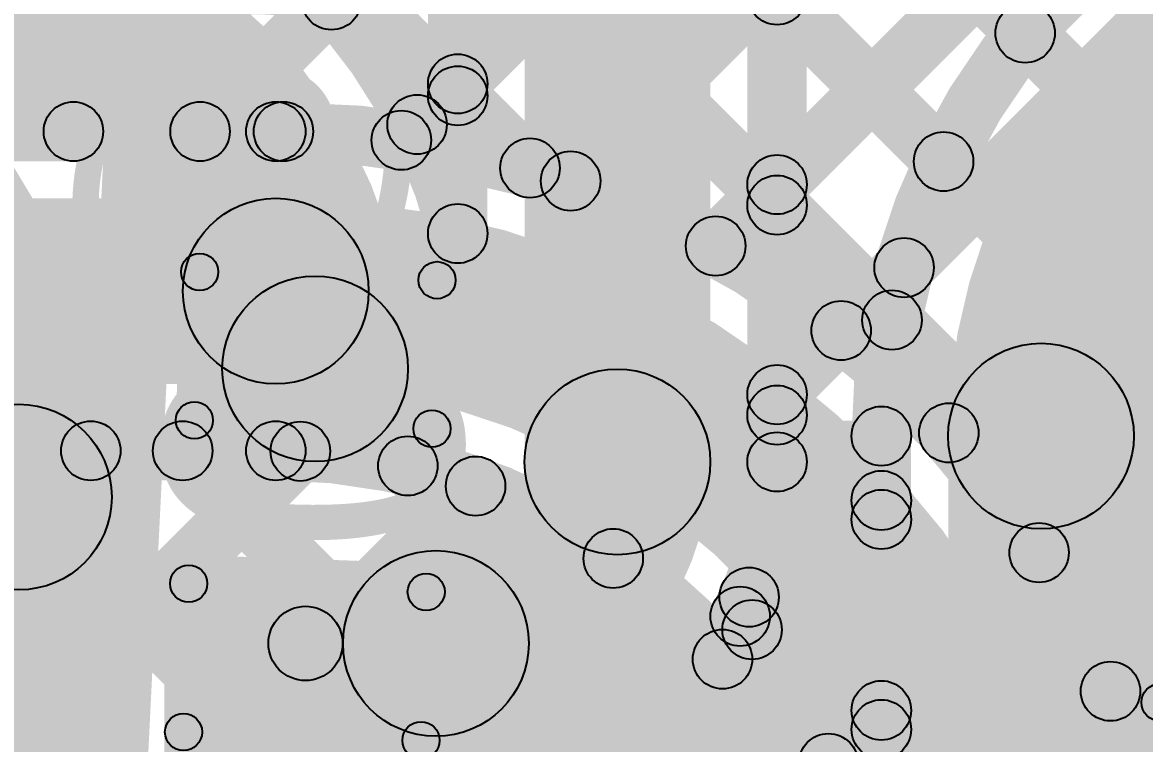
# Model space of a CAD drawing. Header units: millimetres. Extents: x -2.17 to 2.17, y -2.17 to 2.17.
# Drawn here: x -0.9881 to -0.837, y 0.0065 to 0.1036 of the extents above; entities that cross this region are included whole.
import ezdxf

# ---------------------------------------------------------------- set-up
doc = ezdxf.new("R2010")
doc.units = ezdxf.units.MM
doc.header["$MEASUREMENT"] = 0
for name, color, linetype in [('BottomLayer', 5, 'Continuous'), ('BottomOverlay', 54, 'Continuous'), ('Mechanical2', 216, 'Continuous'), ('TopLayer', 1, 'Continuous'), ('TopOverlay', 2, 'Continuous'), ('TopPaste', 8, 'Continuous'), ('TopSolder', 216, 'Continuous')]:
    doc.layers.add(name, color=color, linetype=linetype)

# ---------------------------------------------------------------- blocks, each defined once
blk = doc.blocks.new('WS2812B_M____244')
at = {"layer": 'TopOverlay'}
h = blk.add_hatch(color=2, dxfattribs=at)
edge = h.paths.add_edge_path()
edge.add_arc((-0.07, -0.0700002), 0.0025, 0, 360)
h = blk.add_hatch(color=2, dxfattribs=at)
edge = h.paths.add_edge_path()
edge.add_arc((-0.07, -0.0700002), 0.0025, 0, 360)
blk.add_hatch(color=2, dxfattribs=at).paths.add_polyline_path([(-0.06999999642857653, -0.07250019999999745), (-0.07000000357142347, -0.06750020000000255), (0.07000019642857654, -0.06750000000000254), (0.07000020357142347, -0.07249999999999746)])
blk.add_circle((-0.07, -0.0700002), 0.0025, dxfattribs=at)
blk.add_circle((-0.07, -0.0700002), 0.0025, dxfattribs=at)
blk = doc.blocks.new('C__0402_386')
at = {"layer": 'TopLayer'}
for points in [[(-0.0274999, -0.0124999), (-0.0274999, 0.0125001), (-0.009499899999999999, 0.0125001), (-0.009499900000000002, -0.0124999)], [(0.009499899999999999, -0.0125001), (0.009499900000000002, 0.0124999), (0.0274999, 0.0124999), (0.0274999, -0.0125001)]]:
    blk.add_hatch(color=1, dxfattribs=at).paths.add_polyline_path(points)
at = {"layer": 'TopOverlay'}
h = blk.add_hatch(color=2, dxfattribs=at)
edge = h.paths.add_edge_path()
edge.add_arc((-0.031, 0.016), 0.0025, 0, 360)
h = blk.add_hatch(color=2, dxfattribs=at)
edge = h.paths.add_edge_path()
edge.add_arc((-0.031, 0.016), 0.0025, 0, 360)
for points in [[(-0.0309999875, 0.01350000000003125), (-0.0310000125, 0.01849999999996875), (-0.0110000125, 0.01850009999996875), (-0.0109999875, 0.01350010000003125)], [(0.011, 0.0134999), (0.011, 0.0184999), (0.031, 0.0184999), (0.031, 0.0134999)], [(-0.0335, 0.016), (-0.0285, 0.016), (-0.0285, -0.0159999), (-0.0335, -0.0159999)], [(0.0285, 0.0159999), (0.0335, 0.0159999), (0.0335, -0.016), (0.0285, -0.016)], [(-0.031, -0.0184999), (-0.031, -0.0134999), (-0.011, -0.0134999), (-0.011, -0.0184999)], [(0.0110000125, -0.01850009999996875), (0.0109999875, -0.01350010000003125), (0.0309999875, -0.01350000000003125), (0.0310000125, -0.01849999999996875)]]:
    blk.add_hatch(color=2, dxfattribs=at).paths.add_polyline_path(points)
h = blk.add_hatch(color=2, dxfattribs=at)
edge = h.paths.add_edge_path()
edge.add_arc((-0.011, 0.0160001), 0.0025, 0, 360)
h = blk.add_hatch(color=2, dxfattribs=at)
edge = h.paths.add_edge_path()
edge.add_arc((0.011, 0.0159999), 0.0025, 0, 360)
h = blk.add_hatch(color=2, dxfattribs=at)
edge = h.paths.add_edge_path()
edge.add_arc((0.031, 0.0159999), 0.0025, 0, 360)
h = blk.add_hatch(color=2, dxfattribs=at)
edge = h.paths.add_edge_path()
edge.add_arc((0.031, 0.0159999), 0.0025, 0, 360)
h = blk.add_hatch(color=2, dxfattribs=at)
edge = h.paths.add_edge_path()
edge.add_arc((-0.031, -0.0159999), 0.0025, 0, 360)
h = blk.add_hatch(color=2, dxfattribs=at)
edge = h.paths.add_edge_path()
edge.add_arc((-0.031, -0.0159999), 0.0025, 0, 360)
h = blk.add_hatch(color=2, dxfattribs=at)
edge = h.paths.add_edge_path()
edge.add_arc((-0.011, -0.0159999), 0.0025, 0, 360)
h = blk.add_hatch(color=2, dxfattribs=at)
edge = h.paths.add_edge_path()
edge.add_arc((0.011, -0.0160001), 0.0025, 0, 360)
h = blk.add_hatch(color=2, dxfattribs=at)
edge = h.paths.add_edge_path()
edge.add_arc((0.031, -0.016), 0.0025, 0, 360)
h = blk.add_hatch(color=2, dxfattribs=at)
edge = h.paths.add_edge_path()
edge.add_arc((0.031, -0.016), 0.0025, 0, 360)
at = {"layer": 'TopPaste'}
for points in [[(-0.0274999, -0.0124999), (-0.0274999, 0.0125001), (-0.009499899999999999, 0.0125001), (-0.009499900000000002, -0.0124999)], [(0.009499899999999999, -0.0125001), (0.009499900000000002, 0.0124999), (0.0274999, 0.0124999), (0.0274999, -0.0125001)]]:
    blk.add_hatch(color=8, dxfattribs=at).paths.add_polyline_path(points)
at = {"layer": 'TopSolder'}
for points in [[(-0.0298621, -0.0148621), (-0.0298621, 0.0148623), (-0.007137699999999999, 0.0148623), (-0.007137700000000001, -0.0148621)], [(0.007137699999999999, -0.0148623), (0.007137700000000001, 0.0148621), (0.0298621, 0.0148621), (0.0298621, -0.0148623)]]:
    blk.add_hatch(color=216, dxfattribs=at).paths.add_polyline_path(points)
at = {"layer": 'TopOverlay'}
for centre in [(-0.031, 0.016), (-0.031, 0.016), (-0.011, 0.0160001), (0.011, 0.0159999), (0.031, 0.0159999), (0.031, 0.0159999), (-0.031, -0.0159999), (-0.031, -0.0159999), (-0.011, -0.0159999), (0.011, -0.0160001), (0.031, -0.016), (0.031, -0.016)]:
    blk.add_circle(centre, 0.0025, dxfattribs=at)

msp = doc.modelspace()

# ---------------------------------------------------------------- hatches: boundary and pattern name
at = {"layer": 'BottomLayer'}
for points in [[(-1.147090027124746, 0.2490610728752538), (-1.141433172875254, 0.2547179271247462), (-0.9784331728752539, 0.09171792712474619), (-0.9840900271247461, 0.08606107287525382)], [(-1.118805727124746, 0.2490610728752538), (-1.113148872875254, 0.2547179271247462), (-0.9501445728752539, 0.09171362712474619), (-0.9558014271247461, 0.0860567728752538)], [(-1.090521427124746, 0.2490610728752538), (-1.084864572875254, 0.2547179271247462), (-0.9169437728752539, 0.08679712712474619), (-0.9226006271247461, 0.08114027287525381)], [(-1.062237127124746, 0.2490610728752538), (-1.056580272875254, 0.2547179271247462), (-0.8000409728752539, -0.00182137287525381), (-0.8056978271247461, -0.00747822712474619)], [(-1.033952827124746, 0.2490610728752538), (-1.028295972875254, 0.2547179271247462), (-0.7717566728752538, -0.00182137287525381), (-0.7774135271247461, -0.00747822712474619)], [(-1.005668527124746, 0.2490610728752538), (-1.000011672875254, 0.2547179271247462), (-0.7434723728752538, -0.00182137287525381), (-0.7491292271247462, -0.00747822712474619)], [(-0.9896524728752538, 0.08606107287525382), (-0.9953093271247462, 0.09171792712474619), (-0.8323093271247461, 0.2547179271247462), (-0.8266524728752539, 0.2490610728752538)], [(-0.9613681728752539, 0.08606107287525382), (-0.9670250271247461, 0.09171792712474619), (-0.8040250271247461, 0.2547179271247462), (-0.7983681728752539, 0.2490610728752538)], [(-0.9342657728752538, 0.0848791728752538), (-0.9399226271247462, 0.09053602712474619), (-0.7757407271247462, 0.2547179271247462), (-0.7700838728752538, 0.2490610728752538)], [(-0.9114693728752539, 0.07939127287525381), (-0.9171262271247461, 0.08504812712474619), (-0.8350331271247461, 0.1671412271247462), (-0.8293762728752538, 0.1614843728752538)], [(-0.8919342728752538, 0.07064207287525381), (-0.8975911271247461, 0.07629892712474619), (-0.8350331271247461, 0.1388569271247462), (-0.8293762728752538, 0.1332000728752538)], [(-0.8750404728752539, 0.05925157287525381), (-0.8806973271247461, 0.06490842712474619), (-0.8350331271247461, 0.1105726271247462), (-0.8293762728752538, 0.1049157728752538)], [(-0.8605333728752539, 0.04547437287525381), (-0.8661902271247461, 0.05113122712474619), (-0.8150956271247461, 0.1022258271247462), (-0.8094387728752539, 0.0965689728752538)], [(-0.8483818728752539, 0.02934157287525381), (-0.8540387271247462, 0.03499842712474619), (-0.7868113271247461, 0.1022258271247462), (-0.7811544728752539, 0.0965689728752538)], [(-0.8387630728752539, 0.01067607287525381), (-0.8444199271247461, 0.01633292712474619), (-0.7585270271247462, 0.1022258271247462), (-0.7528701728752538, 0.0965689728752538)], [(-1.105, 0.0848895), (-1.105, 0.0928895), (-0.954, 0.0928895), (-0.954, 0.0848895)], [(-1.105, 0.0548895), (-1.105, 0.0798895), (-0.954, 0.0798895), (-0.954, 0.0548895)], [(-1.0985, 0.0418895), (-1.0985, 0.0498895), (-0.954, 0.0498895), (-0.954, 0.0418895)], [(-1.183476172875254, -0.1643312271247462), (-1.189133027124746, -0.1586743728752538), (-0.9817407271247461, 0.04871792712474619), (-0.9760838728752539, 0.04306107287525381)], [(-1.166840372875254, -0.1759797271247462), (-1.172497227124746, -0.1703228728752538), (-0.9535259271247462, 0.04864842712474619), (-0.9478690728752539, 0.04299157287525381)], [(-1.025942927124746, 0.04306107287525381), (-1.020286072875254, 0.04871792712474619), (-0.9327860728752538, -0.03878207287525381), (-0.9384429271247462, -0.04443892712474619)], [(-0.9976586271247462, 0.04306107287525381), (-0.9920017728752538, 0.04871792712474619), (-0.9045017728752539, -0.03878207287525381), (-0.9101586271247462, -0.04443892712474619)], [(-0.9693743271247461, 0.04306107287525381), (-0.9637174728752539, 0.04871792712474619), (-0.8762174728752539, -0.03878207287525381), (-0.8818743271247461, -0.04443892712474619)], [(-0.9390504271247462, 0.04102147287525381), (-0.9333935728752538, 0.04667832712474619), (-0.8747111728752539, -0.01200407287525381), (-0.8803680271247462, -0.01766092712474619)], [(-1.143515272875254, -0.1809389271247462), (-1.149172127124746, -0.1752820728752538), (-0.9299259271247462, 0.04396412712474619), (-0.9242690728752538, 0.03830727287525381)], [(-1.115230972875254, -0.1809389271247462), (-1.120887827124746, -0.1752820728752538), (-0.9113814271247461, 0.03422432712474619), (-0.9057245728752539, 0.02856747287525381)], [(-0.9504466728752539, -0.04443892712474619), (-0.9561035271247461, -0.03878207287525381), (-0.8966715271247462, 0.02064992712474619), (-0.8910146728752538, 0.01499307287525381)]]:
    msp.add_hatch(color=5, dxfattribs=at).paths.add_polyline_path(points)
h = msp.add_hatch(color=5, dxfattribs=at)
edge = h.paths.add_edge_path()
edge.add_arc((-0.9812616, 0.0888895), 0.004, 0, 360)
h = msp.add_hatch(color=5, dxfattribs=at)
edge = h.paths.add_edge_path()
edge.add_arc((-0.9641966, 0.0888895), 0.004, 0, 360)
h = msp.add_hatch(color=5, dxfattribs=at)
edge = h.paths.add_edge_path()
edge.add_arc((-0.954, 0.0888895), 0.004, 0, 360)
h = msp.add_hatch(color=5, dxfattribs=at)
edge = h.paths.add_edge_path()
edge.add_arc((-0.954, 0.0888895), 0.004, 0, 360)
h = msp.add_hatch(color=5, dxfattribs=at)
edge = h.paths.add_edge_path()
edge.add_arc((-0.952973, 0.0888852), 0.004, 0, 360)
h = msp.add_hatch(color=5, dxfattribs=at)
edge = h.paths.add_edge_path()
edge.add_arc((-0.9370942, 0.0877076), 0.004, 0, 360)
h = msp.add_hatch(color=5, dxfattribs=at)
edge = h.paths.add_edge_path()
edge.add_arc((-0.9197722, 0.0839687), 0.004, 0, 360)
h = msp.add_hatch(color=5, dxfattribs=at)
edge = h.paths.add_edge_path()
edge.add_arc((-0.9142978, 0.0822197), 0.004, 0, 360)
h = msp.add_hatch(color=5, dxfattribs=at)
edge = h.paths.add_edge_path()
edge.add_arc((-0.954, 0.0673895), 0.0125, 0, 360)
h = msp.add_hatch(color=5, dxfattribs=at)
edge = h.paths.add_edge_path()
edge.add_arc((-0.954, 0.0673895), 0.0125, 0, 360)
h = msp.add_hatch(color=5, dxfattribs=at)
edge = h.paths.add_edge_path()
edge.add_arc((-0.8947627, 0.0734705), 0.004, 0, 360)
h = msp.add_hatch(color=5, dxfattribs=at)
edge = h.paths.add_edge_path()
edge.add_arc((-0.8778689, 0.06208), 0.004, 0, 360)
h = msp.add_hatch(color=5, dxfattribs=at)
edge = h.paths.add_edge_path()
edge.add_arc((-0.8633618, 0.0483028), 0.004, 0, 360)
h = msp.add_hatch(color=5, dxfattribs=at)
edge = h.paths.add_edge_path()
edge.add_arc((-0.9789123, 0.0458895), 0.004, 0, 360)
h = msp.add_hatch(color=5, dxfattribs=at)
edge = h.paths.add_edge_path()
edge.add_arc((-0.9665459, 0.0458895), 0.004, 0, 360)
h = msp.add_hatch(color=5, dxfattribs=at)
edge = h.paths.add_edge_path()
edge.add_arc((-0.954, 0.0458895), 0.004, 0, 360)
h = msp.add_hatch(color=5, dxfattribs=at)
edge = h.paths.add_edge_path()
edge.add_arc((-0.954, 0.0458895), 0.004, 0, 360)
h = msp.add_hatch(color=5, dxfattribs=at)
edge = h.paths.add_edge_path()
edge.add_arc((-0.9506975, 0.04582), 0.004, 0, 360)
h = msp.add_hatch(color=5, dxfattribs=at)
edge = h.paths.add_edge_path()
edge.add_arc((-0.936222, 0.0438499), 0.004, 0, 360)
h = msp.add_hatch(color=5, dxfattribs=at)
edge = h.paths.add_edge_path()
edge.add_arc((-0.9270975, 0.0411357), 0.004, 0, 360)
h = msp.add_hatch(color=5, dxfattribs=at)
edge = h.paths.add_edge_path()
edge.add_arc((-0.908553, 0.0313959), 0.004, 0, 360)
h = msp.add_hatch(color=5, dxfattribs=at)
edge = h.paths.add_edge_path()
edge.add_arc((-0.8512103, 0.03217), 0.004, 0, 360)
h = msp.add_hatch(color=5, dxfattribs=at)
edge = h.paths.add_edge_path()
edge.add_arc((-0.8938431, 0.0178215), 0.004, 0, 360)
h = msp.add_hatch(color=5, dxfattribs=at)
edge = h.paths.add_edge_path()
edge.add_arc((-0.8415915, 0.0135045), 0.004, 0, 360)
at = {"layer": 'TopLayer'}
for points in [[(-0.9255, 0.075138), (-0.9335, 0.075138), (-0.9335, 0.1653895), (-0.9255, 0.1653895)], [(-0.8955, 0.0443895), (-0.9205, 0.0443895), (-0.9205, 0.1653895), (-0.8955, 0.1653895)], [(-0.8825, 0.0443895), (-0.8905, 0.0443895), (-0.8905, 0.1653895), (-0.8825, 0.1653895)], [(-0.8836715728752539, 0.07890477287525381), (-0.8893284271247461, 0.08456162712474619), (-0.8353284271247462, 0.1385616271247462), (-0.8296715728752538, 0.1329047728752538)], [(-0.8893284271247461, 0.1327211728752538), (-0.8836715728752539, 0.1383780271247462), (-0.8502578728752539, 0.1049643271247462), (-0.8559147271247461, 0.09930747287525381)], [(-0.9695338271247461, 0.1280736728752538), (-0.9638769728752539, 0.1337305271247462), (-0.9266715728752538, 0.09652512712474619), (-0.9323284271247462, 0.09086827287525381)], [(-0.8893284271247461, 0.1044368728752538), (-0.8836715728752539, 0.1100937271247462), (-0.8612436728752538, 0.08766582712474619), (-0.8669005271247462, 0.08200897287525381)], [(-0.9321502728752539, 0.08699467287525381), (-0.9378071271247461, 0.0926515271247462), (-0.9323284271247462, 0.09813022712474619), (-0.9266715728752538, 0.09247337287525381)], [(-0.8893284271247461, 0.07615257287525382), (-0.8836715728752539, 0.08180942712474619), (-0.8681890728752538, 0.0663269271247462), (-0.8738459271247462, 0.06067007287525381)], [(-0.8836715728752539, 0.05062047287525381), (-0.8893284271247461, 0.05627732712474619), (-0.8722278271247461, 0.0733779271247462), (-0.8665709728752539, 0.06772107287525381)], [(-0.8893284271247461, 0.04786827287525381), (-0.8836715728752539, 0.05352512712474619), (-0.8696257728752539, 0.03947932712474619), (-0.8752826271247461, 0.03382247287525381)], [(-0.8684542, -0.0596105), (-0.8764542, -0.0596105), (-0.8764542, 0.047872), (-0.8684542, 0.047872)], [(-0.8384542, -0.0596105), (-0.8634542, -0.0596105), (-0.8634542, 0.047872), (-0.8384542, 0.047872)], [(-0.8870402728752539, 0.01896747287525381), (-0.8926971271247461, 0.02462432712474619), (-0.8752826271247461, 0.04203882712474619), (-0.8696257728752539, 0.03638197287525381)], [(-0.9760984, -0.0260708), (-1.0010984, -0.0260708), (-1.0010984, 0.0396572), (-0.9760984, 0.0396572)], [(-0.8930927271247462, 0.02334827287525381), (-0.8874358728752538, 0.02900512712474619), (-0.8696257728752539, 0.01119502712474619), (-0.8752826271247461, 0.00553817287525381)], [(-0.9456661459609177, 0.0007843997670517011), (-0.9556600540390823, 0.001133400232948299), (-0.9549969540390824, 0.0201218002329483), (-0.9450030459609177, 0.0197727997670517)], [(-0.8767487728752539, 0.0009746728752538104), (-0.8824056271247461, 0.006631527124746191), (-0.8752826271247461, 0.01375452712474619), (-0.8696257728752539, 0.008097672875253809)]]:
    msp.add_hatch(color=1, dxfattribs=at).paths.add_polyline_path(points)
h = msp.add_hatch(color=1, dxfattribs=at)
edge = h.paths.add_edge_path()
edge.add_arc((-0.9465066, 0.1065795), 0.004, 0, 360)
h = msp.add_hatch(color=1, dxfattribs=at)
edge = h.paths.add_edge_path()
edge.add_arc((-0.8865, 0.1072653), 0.004, 0, 360)
h = msp.add_hatch(color=1, dxfattribs=at)
edge = h.paths.add_edge_path()
edge.add_arc((-0.8530863, 0.1021359), 0.004, 0, 360)
h = msp.add_hatch(color=1, dxfattribs=at)
edge = h.paths.add_edge_path()
edge.add_arc((-0.9295, 0.0953018), 0.004, 0, 360)
h = msp.add_hatch(color=1, dxfattribs=at)
edge = h.paths.add_edge_path()
edge.add_arc((-0.9295, 0.0936967), 0.004, 0, 360)
h = msp.add_hatch(color=1, dxfattribs=at)
edge = h.paths.add_edge_path()
edge.add_arc((-0.9349787, 0.0898231), 0.004, 0, 360)
h = msp.add_hatch(color=1, dxfattribs=at)
edge = h.paths.add_edge_path()
edge.add_arc((-0.8640721, 0.0848374), 0.004, 0, 360)
h = msp.add_hatch(color=1, dxfattribs=at)
edge = h.paths.add_edge_path()
edge.add_arc((-0.8865, 0.0817332), 0.004, 0, 360)
h = msp.add_hatch(color=1, dxfattribs=at)
edge = h.paths.add_edge_path()
edge.add_arc((-0.8865, 0.078981), 0.004, 0, 360)
h = msp.add_hatch(color=1, dxfattribs=at)
edge = h.paths.add_edge_path()
edge.add_arc((-0.9295, 0.075138), 0.004, 0, 360)
h = msp.add_hatch(color=1, dxfattribs=at)
edge = h.paths.add_edge_path()
edge.add_arc((-0.9295, 0.075138), 0.004, 0, 360)
h = msp.add_hatch(color=1, dxfattribs=at)
edge = h.paths.add_edge_path()
edge.add_arc((-0.8693994, 0.0705495), 0.004, 0, 360)
h = msp.add_hatch(color=1, dxfattribs=at)
edge = h.paths.add_edge_path()
edge.add_arc((-0.9487086, 0.0569245), 0.0125, 0, 360)
h = msp.add_hatch(color=1, dxfattribs=at)
edge = h.paths.add_edge_path()
edge.add_arc((-0.8710175, 0.0634985), 0.004, 0, 360)
h = msp.add_hatch(color=1, dxfattribs=at)
edge = h.paths.add_edge_path()
edge.add_arc((-0.8509542, 0.047872), 0.0125, 0, 360)
h = msp.add_hatch(color=1, dxfattribs=at)
edge = h.paths.add_edge_path()
edge.add_arc((-0.8509542, 0.047872), 0.0125, 0, 360)
h = msp.add_hatch(color=1, dxfattribs=at)
edge = h.paths.add_edge_path()
edge.add_arc((-0.8865, 0.0534489), 0.004, 0, 360)
h = msp.add_hatch(color=1, dxfattribs=at)
edge = h.paths.add_edge_path()
edge.add_arc((-0.908, 0.0443895), 0.0125, 0, 360)
h = msp.add_hatch(color=1, dxfattribs=at)
edge = h.paths.add_edge_path()
edge.add_arc((-0.908, 0.0443895), 0.0125, 0, 360)
h = msp.add_hatch(color=1, dxfattribs=at)
edge = h.paths.add_edge_path()
edge.add_arc((-0.8865, 0.0506967), 0.004, 0, 360)
h = msp.add_hatch(color=1, dxfattribs=at)
edge = h.paths.add_edge_path()
edge.add_arc((-0.9885984, 0.0396572), 0.0125, 0, 360)
h = msp.add_hatch(color=1, dxfattribs=at)
edge = h.paths.add_edge_path()
edge.add_arc((-0.9885984, 0.0396572), 0.0125, 0, 360)
h = msp.add_hatch(color=1, dxfattribs=at)
edge = h.paths.add_edge_path()
edge.add_arc((-0.8724542, 0.047872), 0.004, 0, 360)
h = msp.add_hatch(color=1, dxfattribs=at)
edge = h.paths.add_edge_path()
edge.add_arc((-0.8724542, 0.047872), 0.004, 0, 360)
h = msp.add_hatch(color=1, dxfattribs=at)
edge = h.paths.add_edge_path()
edge.add_arc((-0.8865, 0.0443895), 0.004, 0, 360)
h = msp.add_hatch(color=1, dxfattribs=at)
edge = h.paths.add_edge_path()
edge.add_arc((-0.8865, 0.0443895), 0.004, 0, 360)
h = msp.add_hatch(color=1, dxfattribs=at)
edge = h.paths.add_edge_path()
edge.add_arc((-0.8724542, 0.0392104), 0.004, 0, 360)
h = msp.add_hatch(color=1, dxfattribs=at)
edge = h.paths.add_edge_path()
edge.add_arc((-0.8724542, 0.0366509), 0.004, 0, 360)
h = msp.add_hatch(color=1, dxfattribs=at)
edge = h.paths.add_edge_path()
edge.add_arc((-0.9324422, 0.0199473), 0.0125, 0, 360)
h = msp.add_hatch(color=1, dxfattribs=at)
edge = h.paths.add_edge_path()
edge.add_arc((-0.9324422, 0.0199473), 0.0125, 0, 360)
h = msp.add_hatch(color=1, dxfattribs=at)
edge = h.paths.add_edge_path()
edge.add_arc((-0.8902643, 0.0261767), 0.004, 0, 360)
h = msp.add_hatch(color=1, dxfattribs=at)
edge = h.paths.add_edge_path()
edge.add_arc((-0.8914737, 0.0235985), 0.004, 0, 360)
h = msp.add_hatch(color=1, dxfattribs=at)
edge = h.paths.add_edge_path()
edge.add_arc((-0.8914737, 0.0235985), 0.004, 0, 360)
h = msp.add_hatch(color=1, dxfattribs=at)
edge = h.paths.add_edge_path()
edge.add_arc((-0.8898687, 0.0217959), 0.004, 0, 360)
h = msp.add_hatch(color=1, dxfattribs=at)
edge = h.paths.add_edge_path()
edge.add_arc((-0.95, 0.0199473), 0.005, 0, 360)
h = msp.add_hatch(color=1, dxfattribs=at)
edge = h.paths.add_edge_path()
edge.add_arc((-0.8724542, 0.0109261), 0.004, 0, 360)
h = msp.add_hatch(color=1, dxfattribs=at)
edge = h.paths.add_edge_path()
edge.add_arc((-0.8724542, 0.0083666), 0.004, 0, 360)
h = msp.add_hatch(color=1, dxfattribs=at)
edge = h.paths.add_edge_path()
edge.add_arc((-0.8795772, 0.0038031), 0.004, 0, 360)

# ---------------------------------------------------------------- linework, layer by layer
at = {"layer": 'BottomLayer'}
for points, const_width in [([(-0.954, 0.0888895, -0.4142135623730951), (-0.8325, -0.0326105)], 0.008), ([(-0.954, 0.0673895, -0.4142135623730951), (-0.854, -0.0326105)], 0.025), ([(-0.954, 0.0458895, -0.4142135623730951), (-0.8755, -0.0326105)], 0.008)]:
    msp.add_lwpolyline(points, format="xyb", dxfattribs=dict(at, const_width=const_width))
for centre, radius in [((-0.9812616, 0.0888895), 0.004), ((-0.9641966, 0.0888895), 0.004), ((-0.954, 0.0888895), 0.004), ((-0.954, 0.0888895), 0.004), ((-0.952973, 0.0888852), 0.004), ((-0.9370942, 0.0877076), 0.004), ((-0.9197722, 0.0839687), 0.004), ((-0.9142978, 0.0822197), 0.004), ((-0.954, 0.0673895), 0.0125), ((-0.954, 0.0673895), 0.0125), ((-0.8947627, 0.0734705), 0.004), ((-0.8778689, 0.06208), 0.004), ((-0.8633618, 0.0483028), 0.004), ((-0.9789123, 0.0458895), 0.004), ((-0.9665459, 0.0458895), 0.004), ((-0.954, 0.0458895), 0.004), ((-0.954, 0.0458895), 0.004), ((-0.9506975, 0.04582), 0.004), ((-0.936222, 0.0438499), 0.004), ((-0.9270975, 0.0411357), 0.004), ((-0.908553, 0.0313959), 0.004), ((-0.8512103, 0.03217), 0.004), ((-0.8938431, 0.0178215), 0.004), ((-0.8415915, 0.0135045), 0.004)]:
    msp.add_circle(centre, radius, dxfattribs=at)
at = {"layer": 'Mechanical2', "const_width": 0.01}
for points in [[(2.1653543, 0.001, 1), (-2.1653543, 0.001, 1)], [(2.081354, -0.01, 1), (-2.049354, -0.01, 1)], [(1.8405512, 0.001, 1), (-1.8405512, 0.001, 1)], [(1.6437008, 0.001, 1), (-1.6437008, 0.001, 1)], [(1.503937, 0, 1), (-1.503937, 0, 1)], [(1.3070866, 0.001, 1), (-1.3070866, 0.001, 1)], [(1.1732283, 0.001, 1), (-1.1732283, 0.001, 1)], [(0.976378, 0.001, 1), (-0.976378, 0.001, 1)], [(0.8425197, 0.001, 1), (-0.8425197, 0.001, 1)]]:
    msp.add_lwpolyline(points, format="xyb", close=True, dxfattribs=at)
at = {"layer": 'TopLayer'}
for points, const_width in [([(-0.979, 0.1683895, -0.4142135623730951), (-1.0384331, 0.1089564)], 0.025), ([(-0.9707255, 0.1240515, -0.2288820131805837), (-0.9295, 0.075138)], 0.008), ([(-0.8724542, 0.047872, -0.2573979619544048), (-0.8325, 0.1203417)], 0.008), ([(-1.0578976, 0.1089564, -0.4142135623730951), (-0.9885984, 0.0396572)], 0.025), ([(-1.0007405, 0.1089564, -0.4142135623730951), (-0.9487086, 0.0569245)], 0.025), ([(-0.8509542, 0.047872, -0.3048284915702847), (-0.811, 0.107318)], 0.025), ([(-0.908, 0.0443895, -0.4142135623730951), (-0.9324422, 0.0199473)], 0.025), ([(-0.8865, 0.0443895, -0.1179471313730439), (-0.8914737, 0.0235985)], 0.008), ([(-0.9324422, 0.0199473, -0.4142135623730951), (-0.898, -0.0144949)], 0.025), ([(-0.8914737, 0.0235985, -0.1894822738229312), (-0.8765, -0.0144949)], 0.008)]:
    msp.add_lwpolyline(points, format="xyb", dxfattribs=dict(at, const_width=const_width))
for centre, radius in [((-0.9465066, 0.1065795), 0.004), ((-0.8865, 0.1072653), 0.004), ((-0.8530863, 0.1021359), 0.004), ((-0.9295, 0.0953018), 0.004), ((-0.9295, 0.0936967), 0.004), ((-0.9349787, 0.0898231), 0.004), ((-0.8640721, 0.0848374), 0.004), ((-0.8865, 0.0817332), 0.004), ((-0.8865, 0.078981), 0.004), ((-0.9295, 0.075138), 0.004), ((-0.9295, 0.075138), 0.004), ((-0.8693994, 0.0705495), 0.004), ((-0.9487086, 0.0569245), 0.0125), ((-0.8710175, 0.0634985), 0.004), ((-0.8509542, 0.047872), 0.0125), ((-0.8509542, 0.047872), 0.0125), ((-0.8865, 0.0534489), 0.004), ((-0.908, 0.0443895), 0.0125), ((-0.908, 0.0443895), 0.0125), ((-0.8865, 0.0506967), 0.004), ((-0.9885984, 0.0396572), 0.0125), ((-0.9885984, 0.0396572), 0.0125), ((-0.8724542, 0.047872), 0.004), ((-0.8724542, 0.047872), 0.004), ((-0.8865, 0.0443895), 0.004), ((-0.8865, 0.0443895), 0.004), ((-0.8724542, 0.0392104), 0.004), ((-0.8724542, 0.0366509), 0.004), ((-0.9324422, 0.0199473), 0.0125), ((-0.9324422, 0.0199473), 0.0125), ((-0.8902643, 0.0261767), 0.004), ((-0.8914737, 0.0235985), 0.004), ((-0.8914737, 0.0235985), 0.004), ((-0.8898687, 0.0217959), 0.004), ((-0.95, 0.0199473), 0.005), ((-0.8724542, 0.0109261), 0.004), ((-0.8724542, 0.0083666), 0.004), ((-0.8795772, 0.0038031), 0.004)]:
    msp.add_circle(centre, radius, dxfattribs=at)

# ---------------------------------------------------------------- block references
for name, p, rotation in [('C__0402_386', (-0.9493543, 0.0384359), 87.99999999999999), ('WS2812B_M____244', (-0.758, -0.0502938), 275.9999999999999)]:
    msp.add_blockref(name, p, dxfattribs=dict(rotation=rotation))

# ---------------------------------------------------------------- texts
at = {"layer": 'BottomOverlay', "text_generation_flag": 2}
for s, p in [('C20', (-0.969, -0.0366105)), ('C21', (-0.914, -0.0366105))]:
    msp.add_text(s, height=0.04, rotation=270, dxfattribs=at).set_placement(p)
at = {"layer": 'TopOverlay'}
msp.add_text('@', height=0.04, rotation=178, dxfattribs=at).set_placement((-0.931, 0.0993895))

doc.saveas('drawing.dxf')
